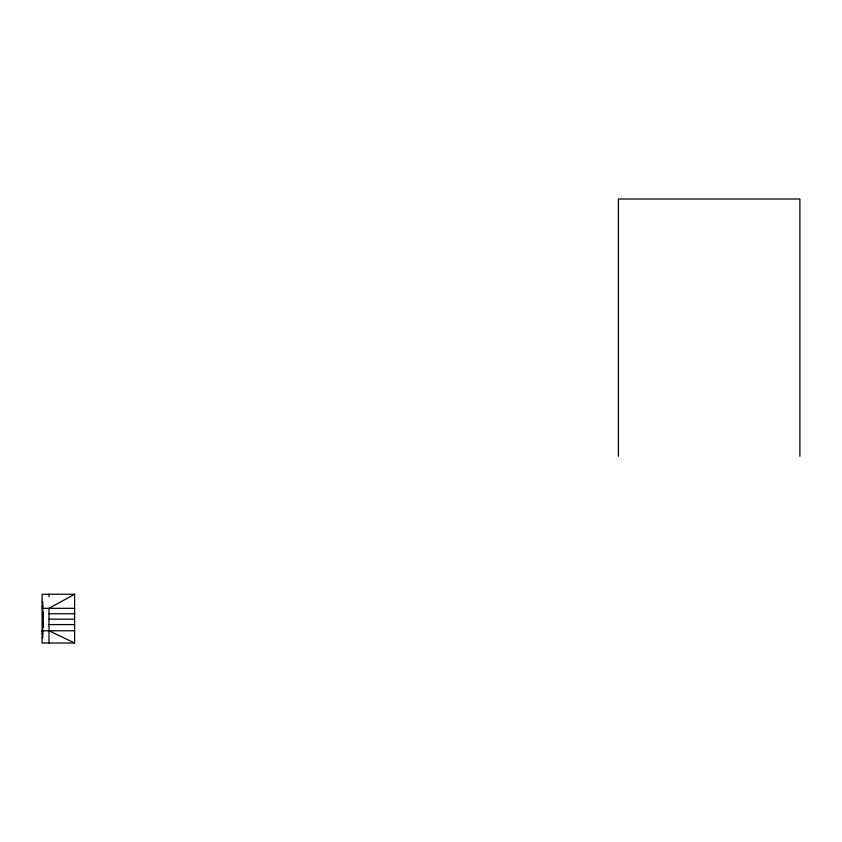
<?xml version="1.0" encoding="UTF-8"?>
<svg xmlns="http://www.w3.org/2000/svg" width="842" height="842" viewBox="0 0 842 842"><rect width="100%" height="100%" fill="white"/><g stroke="black" fill="none" stroke-linecap="round" stroke-linejoin="round"><path stroke-width="1.26" d="M74.601 594.252L42.1 594.252L42.1 643.004L74.601 643.004L74.601 594.252L48.983 608.334L48.983 643.004M42.1 602.093L42.774 602.093L42.774 637.647L42.1 637.647M42.1 606.661L42.774 606.661M42.1 608.334L74.601 608.334M48.983 613.744L74.601 613.744M42.774 615.313L43.121 612.029M42.774 617.66L43.121 627.49M48.983 619.165L74.601 619.165M48.983 624.585L74.601 624.585M42.1 630.774L74.601 630.774M42.1 631.721L42.774 631.721M42.1 633.584L42.774 633.584M48.983 630.774L74.601 643.004M799.9 456.301L799.9 198.996L618.428 198.996L618.428 456.301M48.983 594.252L48.983 596.81M43.121 615.523L43.121 617.46"/></g></svg>
